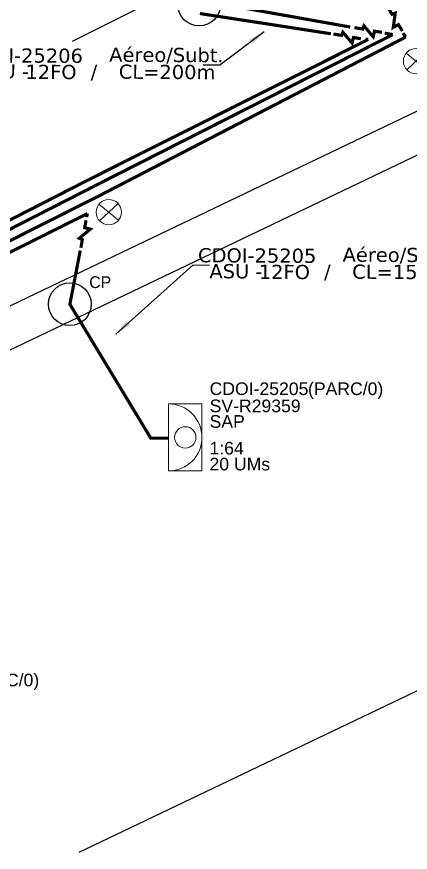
# Model space of a CAD drawing. Header units: inches. Extents: x 2341 to 4108, y -90 to 504.
# Drawn here: x 2679.5 to 2750.4, y 270.5 to 420.8 of the extents above; entities that cross this region are included whole.
import ezdxf
from ezdxf.enums import TextEntityAlignment as Align

# ---------------------------------------------------------------- set-up
doc = ezdxf.new("R2010")
doc.units = ezdxf.units.IN
doc.header["$MEASUREMENT"] = 0
doc.linetypes.add('PHANTOM2', pattern=[1.25, 0.625, -0.125, 0.125, -0.125, 0.125, -0.125])
for name, color, linetype, lineweight in [('10.4-Postes', 1, 'Continuous', 0), ("20.0-LEGENDA DOS CDO'S", 1, 'Continuous', 0), ('20.1-CDO_INTERIOR', 1, 'Continuous', 0)]:
    doc.layers.add(name, color=color, linetype=linetype, lineweight=lineweight)
for name, color, linetype in [('CAP a instalar', 1, 'Continuous'), ('label_cabos', 7, 'Continuous'), ('Legenda', 1, 'Continuous'), ('locais', 5, 'Continuous'), ('locais legendas', 7, 'Continuous'), ('Quadra', 98, 'Continuous'), ('Subida Lateral', 5, 'Continuous')]:
    doc.layers.add(name, color=color, linetype=linetype)
doc.layers.add('EXTRA', color=50, linetype='Continuous', plot=False)
doc.styles.add('ARIAL', font='arial.ttf')
doc.styles.add('siredit', font='verdana.ttf')
doc.linetypes.add('FENCELINE1', pattern='A,0.25,-0.1,[133,ltypeshp.shx,S=0.1,R=0,X=-0.1,Y=0],-0.1,1', length=1.45)
doc.dimstyles.new('CC', dxfattribs={"dimtxt": 1, "dimasz": 2, "dimexe": 0.18, "dimexo": 0.0625, "dimgap": 0.09, "dimtad": 0, "dimdec": 0, "dimrnd": 1, "dimzin": 0, "dimdsep": 46, "dimtxsty": 'siredit', "dimblk": 'NONE', "dimcen": 0, "dimse1": 1, "dimse2": 1, "dimsd1": 1, "dimsd2": 1, "dimclrt": 7, "dimadec": 0, "dimazin": 0, "dimtfac": 1, "dimtdec": 0, "dimtofl": 0, "dimtmove": 0, "dimatfit": 3, "dimfxl": 0, "dimtolj": 1, "dimtzin": 0, "dimarcsym": 0})

# ---------------------------------------------------------------- blocks, each defined once
blk = doc.blocks.new('POLE_POLE')
at = {"layer": '10.4-Postes', "color": 1, "linetype": 'PHANTOM2'}
for points in [[(-0.00000806, 0.00001054), (0.00000757, -0.00000216)], [(0.00000713, 0.00001104), (-0.00000763, -0.00000266)]]:
    blk.add_lwpolyline(points, dxfattribs=at)
at = {"layer": '10.4-Postes', "color": 1}
blk.add_circle((-0.00000025, 0.00000419), 0.00001007, dxfattribs=at)
blk = doc.blocks.new('CDOI_CT_DRT')
at = {"layer": '20.1-CDO_INTERIOR', "color": 0, "lineweight": 18}
blk.add_lwpolyline([(2.126, -2.126), (2.128, 2.124), (0.003, 2.125), (0.001, -2.125)], close=True, dxfattribs=at)
blk.add_circle((1.064, -0.001), 0.68, dxfattribs=at)
blk.add_arc((0.002, 0), 2.125, 269.9724, 89.9724, dxfattribs=at)
at = {"layer": "20.0-LEGENDA DOS CDO'S", "color": 0, "style": 'ARIAL'}
for tag, p in [('CDO_N', (2.611, 2.691)), ('SURVEY', (2.613, 1.6)), ('SAP', (2.61, 0.614)), ('1:XX', (2.604, -1.079)), ('UMS', (2.603, -2.093))]:
    blk.add_attdef(tag, p, '', height=0.68, rotation=359.9724, dxfattribs=at)
blk.add_attdef('FIBRAS_UTILIZADAS', text='', height=0.68, rotation=359.9724, dxfattribs=at).set_placement((10.323, 2.687), align=Align.CENTER)
blk = doc.blocks.new('MANHOLE_MS')
at = {"linetype": 'Continuous'}
blk.add_circle((-0.00000001, 0), 0.00001012, dxfattribs=at)
blk = doc.blocks.new('LEGENDA DOS CABOS')
at = {"layer": 'EXTRA', "style": 'siredit'}
for tag, p in [('ID', (4.601, 0.974)), ('XX', (9.03, 0.974))]:
    blk.add_attdef(tag, text='', height=0.48, rotation=359.69001, dxfattribs=at).set_placement(p, align=Align.MIDDLE_CENTER)
at = {"layer": 'Legenda', "color": 7, "style": 'siredit'}
for tag, p in [('TIPO_CABO', (1.314, -0.005)), ('CABO', (4.686, -0.052)), ('/', (6.809, -0.052)), ('METROS', (10.034, -0.052))]:
    blk.add_attdef(tag, text='', height=0.8, rotation=359.69001, dxfattribs=at).set_placement(p, align=Align.MIDDLE_CENTER)
blk = doc.blocks.new('_None')

msp = doc.modelspace()

# ---------------------------------------------------------------- linework, layer by layer
at = {"layer": 'CAP a instalar', "color": 8, "linetype": 'FENCELINE1', "ltscale": 50, "const_width": 0.567}
for points in [[(2713.38, 423.6), (2739.55, 418.94)], [(2712.47, 421.37), (2736.08, 417.73)], [(2745.76, 417.84), (2747.21, 417.58)], [(2749.07, 417.86), (2749.52, 417.12)], [(2742.3, 416.77), (2742.8, 416.7)], [(2692.22, 385.4), (2692.09, 384.75)], [(2690.94, 378.75), (2689.07, 369.08), (2703.64, 344.99), (2706.83, 344.99)]]:
    msp.add_lwpolyline(points, dxfattribs=at)
at = {"layer": 'CAP a instalar', "color": 8, "linetype": 'FENCELINE1', "ltscale": 5, "const_width": 0.567}
for points in [[(2609.25, 346.69), (2614.25, 349.91), (2694.91, 391.06), (2747.21, 417.58)], [(2609.25, 346.69), (2614.78, 348.54), (2694.78, 388.81), (2749.52, 417.12)], [(2609.25, 346.69), (2613.61, 351.19), (2692.73, 391.62), (2742.8, 416.7)], [(2609.25, 346.69), (2615.1, 346.79), (2692.22, 385.4)]]:
    msp.add_lwpolyline(points, dxfattribs=at)
at = {"layer": 'Quadra'}
for points in [[(2828.31, 443), (2795.65, 416.95), (2648.46, 346.6)], [(2799.57, 437.17), (2766.91, 411.12), (2619.72, 340.77)], [(2689.56, 416.38), (2705.26, 424.33)], [(2690.77, 270.52), (2771.42, 309.01), (2856.77, 351.49)]]:
    msp.add_lwpolyline(points, dxfattribs=at)
at = {"layer": 'Subida Lateral', "color": 5, "const_width": 0.567}
for points in [[(2748.95, 418.23), (2748.23, 419.37), (2747.31, 418.89), (2747.66, 421.44), (2747.09, 421.23), (2746.28, 422.5)], [(2745.27, 417.98), (2743.94, 418.2), (2743.69, 417.19), (2742.02, 419.15), (2741.79, 418.59), (2740.31, 418.83)], [(2741.47, 416.83), (2740.14, 417.05), (2739.89, 416.04), (2738.23, 418), (2738, 417.44), (2736.52, 417.68)], [(2691.98, 384.18), (2691.74, 382.85), (2692.74, 382.59), (2690.76, 380.95), (2691.32, 380.71), (2691.05, 379.24)]]:
    msp.add_lwpolyline(points, dxfattribs=at)

# ---------------------------------------------------------------- block references
at = {"layer": '20.1-CDO_INTERIOR', "color": 252}
ref = msp.add_blockref('CDOI_CT_DRT', (2706.83, 345.13), dxfattribs=dict(at, xscale=2.834645669291339, yscale=2.834645669291339, zscale=2.834645669291339))
ref.add_attrib('CDO_N', 'CDOI-25205', (2714.23, 352.76), dxfattribs={"layer": "20.0-LEGENDA DOS CDO'S", "color": 8, "height": 2.268, "rotation": 359.9724, "style": 'ARIAL'})
ref.add_attrib('FIBRAS_UTILIZADAS', '      (PARC/0)', dxfattribs={"layer": "20.0-LEGENDA DOS CDO'S", "color": 8, "height": 2.2677, "rotation": 359.9724, "style": 'ARIAL'}).set_placement((2736.09, 352.75), align=Align.CENTER)
ref.add_attrib('SURVEY', 'SV-R29359', (2714.24, 349.67), dxfattribs={"layer": "20.0-LEGENDA DOS CDO'S", "color": 8, "height": 2.268, "rotation": 359.9724, "style": 'ARIAL'})
ref.add_attrib('SAP', 'SAP', (2714.23, 346.87), dxfattribs={"layer": "20.0-LEGENDA DOS CDO'S", "color": 8, "height": 2.268, "rotation": 359.9724, "style": 'ARIAL'})
ref.add_attrib('1:XX', '1:64', (2714.21, 342.07), dxfattribs={"layer": "20.0-LEGENDA DOS CDO'S", "color": 8, "height": 2.268, "rotation": 359.9724, "style": 'ARIAL'})
ref.add_attrib('UMS', '20 UMs', (2714.21, 339.2), dxfattribs={"layer": "20.0-LEGENDA DOS CDO'S", "color": 8, "height": 2.268, "rotation": 359.9724, "style": 'ARIAL'})
ref = msp.add_blockref('CDOI_CT_DRT', (2643.99, 292.75), dxfattribs=dict(at, xscale=2.834645669291339, yscale=2.834645669291339, zscale=2.834645669291339))
ref.add_attrib('CDO_N', 'CDOI-25215', (2651.39, 300.38), dxfattribs={"layer": "20.0-LEGENDA DOS CDO'S", "color": 8, "height": 2.268, "rotation": 359.9724, "style": 'ARIAL'})
ref.add_attrib('FIBRAS_UTILIZADAS', '        (PARC/0)', dxfattribs={"layer": "20.0-LEGENDA DOS CDO'S", "color": 8, "height": 2.2677, "rotation": 359.9724, "style": 'ARIAL'}).set_placement((2673.25, 300.37), align=Align.CENTER)
ref.add_attrib('SURVEY', 'SV-R28395', (2651.4, 297.29), dxfattribs={"layer": "20.0-LEGENDA DOS CDO'S", "color": 8, "height": 2.268, "rotation": 359.9724, "style": 'ARIAL'})
ref.add_attrib('SAP', 'SAP', (2651.39, 294.49), dxfattribs={"layer": "20.0-LEGENDA DOS CDO'S", "color": 8, "height": 2.268, "rotation": 359.9724, "style": 'ARIAL'})
ref.add_attrib('1:XX', '1:64', (2651.37, 289.7), dxfattribs={"layer": "20.0-LEGENDA DOS CDO'S", "color": 8, "height": 2.268, "rotation": 359.9724, "style": 'ARIAL'})
ref.add_attrib('UMS', '10 UMs', (2651.37, 286.82), dxfattribs={"layer": "20.0-LEGENDA DOS CDO'S", "color": 8, "height": 2.268, "rotation": 359.9724, "style": 'ARIAL'})
at = {"layer": 'label_cabos', "color": 0, "lineweight": 0}
ref = msp.add_blockref('LEGENDA DOS CABOS', (2669.95, 409.66), dxfattribs=dict(at, xscale=2.551181102362201, yscale=2.551181102362221, zscale=2.551181102362205))
ref.add_attrib('ID', 'CDOI-25206', dxfattribs={"color": 0, "height": 2.551, "rotation": 359.69, "style": 'siredit'}).set_placement((2680.76, 413.82), align=Align.MIDDLE_CENTER)
ref.add_attrib('CABO', '12FO', dxfattribs={"color": 0, "height": 2.551, "rotation": 359.69, "style": 'siredit'}).set_placement((2685.67, 410.87), align=Align.MIDDLE_CENTER)
ref.add_attrib('METROS', 'CL=200m', dxfattribs={"color": 0, "height": 2.551, "rotation": 359.69, "style": 'siredit'}).set_placement((2706.58, 410.87), align=Align.MIDDLE_CENTER)
ref.add_attrib('XX', 'Aéreo/Subt.', dxfattribs={"color": 0, "height": 2.5512, "rotation": 359.69, "style": 'siredit'}).set_placement((2706.45, 413.93), align=Align.MIDDLE_CENTER)
ref.add_attrib('/', '/', dxfattribs={"color": 0, "height": 2.55, "rotation": 359.69, "style": 'siredit'}).set_placement((2693.4, 410.87), align=Align.MIDDLE_CENTER)
ref.add_attrib('TIPO_CABO', 'ASU -', dxfattribs={"color": 0, "height": 2.551, "rotation": 359.69, "style": 'siredit'}).set_placement((2676.94, 410.99), align=Align.MIDDLE_CENTER)
ref = msp.add_blockref('LEGENDA DOS CABOS', (2711.98, 373.69), dxfattribs=dict(at, xscale=2.551181102362201, yscale=2.551181102362221, zscale=2.551181102362205))
ref.add_attrib('ID', 'CDOI-25205', dxfattribs={"color": 0, "height": 2.551, "rotation": 359.69, "style": 'siredit'}).set_placement((2722.8, 377.85), align=Align.MIDDLE_CENTER)
ref.add_attrib('CABO', '12FO', dxfattribs={"color": 0, "height": 2.551, "rotation": 359.69, "style": 'siredit'}).set_placement((2727.7, 374.9), align=Align.MIDDLE_CENTER)
ref.add_attrib('METROS', 'CL=150m', dxfattribs={"color": 0, "height": 2.551, "rotation": 359.69, "style": 'siredit'}).set_placement((2748.61, 374.9), align=Align.MIDDLE_CENTER)
ref.add_attrib('XX', 'Aéreo/Subt.', dxfattribs={"color": 0, "height": 2.5512, "rotation": 359.69, "style": 'siredit'}).set_placement((2748.48, 377.96), align=Align.MIDDLE_CENTER)
ref.add_attrib('/', '/', dxfattribs={"color": 0, "height": 2.55, "rotation": 359.69, "style": 'siredit'}).set_placement((2735.43, 374.9), align=Align.MIDDLE_CENTER)
ref.add_attrib('TIPO_CABO', 'ASU -', dxfattribs={"color": 0, "height": 2.551, "rotation": 359.69, "style": 'siredit'}).set_placement((2718.97, 375.02), align=Align.MIDDLE_CENTER)
at = {"layer": 'locais', "color": 30, "xscale": 380976.3779527559, "yscale": 380976.3779527559, "zscale": 380976.3779527559}
for p in [(2712.35, 422.99), (2689.08, 369.09)]:
    msp.add_blockref('MANHOLE_MS', p, dxfattribs=at)
at = {"layer": 'locais', "color": 10, "xscale": 226771.6535433071, "yscale": 226771.6535433071, "zscale": 226771.6535433071}
for p in [(2751.46, 411.86), (2696.13, 384.7)]:
    msp.add_blockref('POLE_POLE', p, dxfattribs=at)

# ---------------------------------------------------------------- texts
at = {"layer": 'locais legendas', "color": 5}
msp.add_text('CP', height=2.126, dxfattribs=at).set_placement((2692.56, 371.99))

# ---------------------------------------------------------------- leaders
at = {"layer": 'label_cabos'}
for points in [[(2724.03, 418.1), (2716.05, 412.1), (2713.05, 412.08)], [(2697.35, 363.7), (2711.19, 376.14), (2714.19, 376.15)]]:
    msp.add_leader(points, dimstyle='CC', override={"dimasz": 3, "dimgap": 0.09, "dimtad": 0}, dxfattribs=at)

doc.saveas('drawing.dxf')
